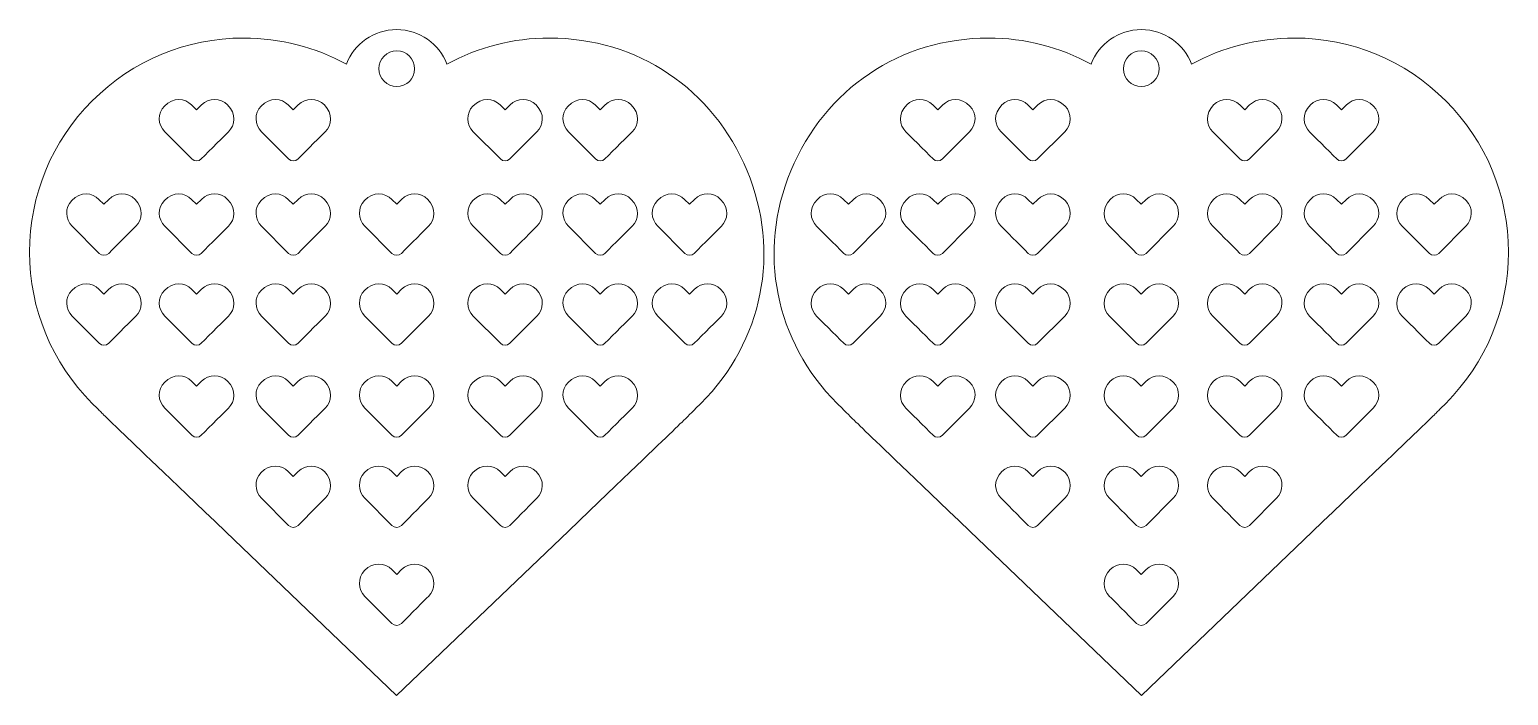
# Model space of a CAD drawing. Header units: inches. Extents: x 4.29 to 8.25, y -6.41 to -4.63.
import ezdxf

# ---------------------------------------------------------------- set-up
doc = ezdxf.new("R2010")
doc.units = ezdxf.units.IN
doc.header["$MEASUREMENT"] = 0
doc.layers.add('_U+0421_U+043B_U+043E_U+0439 1', color=7, linetype='Continuous')

msp = doc.modelspace()

# ---------------------------------------------------------------- linework, layer by layer
at = {"layer": '_U+0421_U+043B_U+043E_U+0439 1', "color": 242, "lineweight": 18, "true_color": 0xc1272d}
for points, knots in [([(6.2115, -5.0105), (6.121, -4.7918), (5.9186, -4.6558), (5.6834, -4.6558), (5.586, -4.6558), (5.4923, -4.6802), (5.4091, -4.7258), (5.3883, -4.6717), (5.336, -4.6332), (5.2747, -4.6332), (5.2133, -4.6332), (5.1609, -4.6718), (5.1402, -4.726), (5.0571, -4.6804), (4.9634, -4.656), (4.866, -4.6558), (4.8658, -4.6558), (4.8656, -4.6558), (4.8653, -4.6558), (4.7127, -4.6558), (4.5691, -4.7154), (4.4609, -4.8236), (4.3528, -4.9316), (4.2932, -5.0753), (4.2932, -5.2282), (4.2932, -5.381), (4.3528, -5.5247), (4.4609, -5.6327), (4.4609, -5.6327), (4.475, -5.6469), (4.475, -5.6469), (4.5012, -5.6734), (4.5012, -5.6734), (4.8179, -5.9766), (4.8179, -5.9766), (5.2744, -6.4138), (5.2744, -6.4138), (5.2744, -6.4138), (5.7336, -5.9741), (5.7336, -5.9741), (6.0477, -5.6733), (6.0477, -5.6733), (6.0739, -5.6468), (6.0739, -5.6468), (6.0879, -5.6328), (6.0879, -5.6328), (6.2543, -5.4665), (6.3016, -5.2281), (6.2115, -5.0105)], [0, 0, 0, 0, 1, 1, 1, 2, 2, 2, 3, 3, 3, 4, 4, 4, 5, 5, 5, 6, 6, 6, 7, 7, 7, 8, 8, 8, 9, 9, 9, 10, 10, 10, 11, 11, 11, 12, 12, 12, 13, 13, 13, 14, 14, 14, 15, 15, 15, 16, 16, 16, 16]), ([(6.4522, -5.6328), (6.4522, -5.6328), (6.4662, -5.6468), (6.4662, -5.6468), (6.4925, -5.6733), (6.4925, -5.6733), (6.8066, -5.9741), (6.8066, -5.9741), (7.2657, -6.4138), (7.2657, -6.4138), (7.2657, -6.4138), (7.7222, -5.9766), (7.7222, -5.9766), (8.0389, -5.6734), (8.0389, -5.6734), (8.0652, -5.6469), (8.0652, -5.6469), (8.0792, -5.6327), (8.0792, -5.6327), (8.1874, -5.5247), (8.2469, -5.381), (8.2469, -5.2282), (8.2469, -5.0753), (8.1874, -4.9316), (8.0792, -4.8236), (7.9711, -4.7154), (7.8275, -4.6558), (7.6748, -4.6558), (7.6746, -4.6558), (7.6744, -4.6558), (7.6742, -4.6558), (7.5768, -4.656), (7.4831, -4.6804), (7.4, -4.726), (7.3792, -4.6718), (7.3268, -4.6332), (7.2655, -4.6332), (7.2042, -4.6332), (7.1518, -4.6717), (7.131, -4.7258), (7.0479, -4.6802), (6.9542, -4.6558), (6.8567, -4.6558), (6.6215, -4.6558), (6.4192, -4.7918), (6.3286, -5.0105), (6.2385, -5.2281), (6.2859, -5.4665), (6.4522, -5.6328)], [0, 0, 0, 0, 1, 1, 1, 2, 2, 2, 3, 3, 3, 4, 4, 4, 5, 5, 5, 6, 6, 6, 7, 7, 7, 8, 8, 8, 9, 9, 9, 10, 10, 10, 11, 11, 11, 12, 12, 12, 13, 13, 13, 14, 14, 14, 15, 15, 15, 16, 16, 16, 16]), ([(5.275, -4.6902), (5.3013, -4.6902), (5.3226, -4.7116), (5.3225, -4.738), (5.3225, -4.7643), (5.3011, -4.7856), (5.2747, -4.7855), (5.2484, -4.7855), (5.2271, -4.764), (5.2272, -4.7377), (5.2272, -4.7114), (5.2486, -4.6901), (5.275, -4.6902)], [0, 0, 0, 0, 1, 1, 1, 2, 2, 2, 3, 3, 3, 4, 4, 4, 4]), ([(7.313, -4.7377), (7.3131, -4.764), (7.2918, -4.7855), (7.2654, -4.7855), (7.2391, -4.7856), (7.2177, -4.7643), (7.2176, -4.738), (7.2175, -4.7116), (7.2388, -4.6902), (7.2652, -4.6902), (7.2915, -4.6901), (7.3129, -4.7114), (7.313, -4.7377)], [0, 0, 0, 0, 1, 1, 1, 2, 2, 2, 3, 3, 3, 4, 4, 4, 4])]:
    msp.add_open_spline(points, degree=3, knots=knots, dxfattribs=at)
at = {"layer": '_U+0421_U+043B_U+043E_U+0439 1', "color": 7, "lineweight": 18, "true_color": 0xffffff}
for points in [[(4.8248, -4.9066), (4.8171, -4.9143), (4.7746, -4.9568), (4.7522, -4.9792), (4.7453, -4.9861), (4.734, -4.9861), (4.727, -4.9792), (4.727, -4.9792), (4.6544, -4.9066), (4.6544, -4.9066), (4.6355, -4.8877), (4.635, -4.857), (4.6536, -4.8378), (4.6774, -4.8131), (4.7085, -4.8169), (4.7263, -4.8347), (4.7263, -4.8347), (4.7396, -4.8481), (4.7396, -4.8481), (4.7396, -4.8481), (4.7529, -4.8347), (4.7529, -4.8347), (4.7722, -4.8155), (4.8034, -4.8155), (4.8226, -4.8347), (4.8463, -4.8586), (4.8426, -4.8889), (4.8248, -4.9066)], [(5.0814, -4.8347), (5.0621, -4.8155), (5.0309, -4.8155), (5.0117, -4.8347), (5.0117, -4.8347), (4.9983, -4.8481), (4.9983, -4.8481), (4.9983, -4.8481), (4.985, -4.8347), (4.985, -4.8347), (4.9672, -4.8169), (4.9362, -4.8131), (4.9123, -4.8378), (4.8937, -4.857), (4.8943, -4.8877), (4.9132, -4.9066), (4.9132, -4.9066), (4.9857, -4.9792), (4.9857, -4.9792), (4.9927, -4.9861), (5.004, -4.9861), (5.0109, -4.9792), (5.0333, -4.9568), (5.0758, -4.9143), (5.0835, -4.9066), (5.1013, -4.8889), (5.105, -4.8586), (5.0814, -4.8347)], [(5.6475, -4.8347), (5.6282, -4.8155), (5.597, -4.8155), (5.5778, -4.8347), (5.5778, -4.8347), (5.5645, -4.8481), (5.5645, -4.8481), (5.5645, -4.8481), (5.5511, -4.8347), (5.5511, -4.8347), (5.5333, -4.8169), (5.5023, -4.8131), (5.4784, -4.8378), (5.4599, -4.857), (5.4604, -4.8877), (5.4793, -4.9066), (5.4793, -4.9066), (5.5519, -4.9792), (5.5519, -4.9792), (5.5588, -4.9861), (5.5701, -4.9861), (5.5771, -4.9792), (5.5994, -4.9568), (5.6419, -4.9143), (5.6496, -4.9066), (5.6674, -4.8889), (5.6711, -4.8586), (5.6475, -4.8347)], [(5.9019, -4.8347), (5.8827, -4.8155), (5.8515, -4.8155), (5.8322, -4.8347), (5.8322, -4.8347), (5.8189, -4.8481), (5.8189, -4.8481), (5.8189, -4.8481), (5.8056, -4.8347), (5.8056, -4.8347), (5.7877, -4.8169), (5.7567, -4.8131), (5.7328, -4.8378), (5.7143, -4.857), (5.7148, -4.8877), (5.7337, -4.9066), (5.7337, -4.9066), (5.8063, -4.9792), (5.8063, -4.9792), (5.8132, -4.9861), (5.8245, -4.9861), (5.8315, -4.9792), (5.8539, -4.9568), (5.8964, -4.9143), (5.9041, -4.9066), (5.9218, -4.8889), (5.9255, -4.8586), (5.9019, -4.8347)], [(6.6361, -4.9066), (6.6438, -4.9143), (6.6863, -4.9568), (6.7087, -4.9792), (6.7156, -4.9861), (6.7269, -4.9861), (6.7339, -4.9792), (6.7339, -4.9792), (6.8064, -4.9066), (6.8064, -4.9066), (6.8253, -4.8877), (6.8259, -4.857), (6.8073, -4.8378), (6.7834, -4.8131), (6.7524, -4.8169), (6.7346, -4.8347), (6.7346, -4.8347), (6.7213, -4.8481), (6.7213, -4.8481), (6.7213, -4.8481), (6.7079, -4.8347), (6.7079, -4.8347), (6.6887, -4.8155), (6.6575, -4.8155), (6.6382, -4.8347), (6.6146, -4.8586), (6.6183, -4.8889), (6.6361, -4.9066)], [(6.8905, -4.9066), (6.8982, -4.9143), (6.9407, -4.9568), (6.9631, -4.9792), (6.9701, -4.9861), (6.9813, -4.9861), (6.9883, -4.9792), (6.9883, -4.9792), (7.0609, -4.9066), (7.0609, -4.9066), (7.0798, -4.8877), (7.0803, -4.857), (7.0617, -4.8378), (7.0379, -4.8131), (7.0068, -4.8169), (6.989, -4.8347), (6.989, -4.8347), (6.9757, -4.8481), (6.9757, -4.8481), (6.9757, -4.8481), (6.9624, -4.8347), (6.9624, -4.8347), (6.9431, -4.8155), (6.9119, -4.8155), (6.8927, -4.8347), (6.869, -4.8586), (6.8727, -4.8889), (6.8905, -4.9066)], [(7.4566, -4.9066), (7.4643, -4.9143), (7.5068, -4.9568), (7.5292, -4.9792), (7.5362, -4.9861), (7.5474, -4.9861), (7.5544, -4.9792), (7.5544, -4.9792), (7.627, -4.9066), (7.627, -4.9066), (7.6459, -4.8877), (7.6464, -4.857), (7.6279, -4.8378), (7.604, -4.8131), (7.573, -4.8169), (7.5551, -4.8347), (7.5551, -4.8347), (7.5418, -4.8481), (7.5418, -4.8481), (7.5418, -4.8481), (7.5285, -4.8347), (7.5285, -4.8347), (7.5092, -4.8155), (7.478, -4.8155), (7.4588, -4.8347), (7.4352, -4.8586), (7.4389, -4.8889), (7.4566, -4.9066)], [(7.7175, -4.8347), (7.7368, -4.8155), (7.7679, -4.8155), (7.7872, -4.8347), (7.7872, -4.8347), (7.8005, -4.8481), (7.8005, -4.8481), (7.8005, -4.8481), (7.8139, -4.8347), (7.8139, -4.8347), (7.8317, -4.8169), (7.8627, -4.8131), (7.8866, -4.8378), (7.9051, -4.857), (7.9046, -4.8877), (7.8857, -4.9066), (7.8857, -4.9066), (7.8131, -4.9792), (7.8131, -4.9792), (7.8062, -4.9861), (7.7949, -4.9861), (7.7879, -4.9792), (7.7655, -4.9568), (7.7231, -4.9143), (7.7154, -4.9066), (7.6976, -4.8889), (7.6939, -4.8586), (7.7175, -4.8347)], [(4.5751, -5.0872), (4.5559, -5.0679), (4.5247, -5.0679), (4.5054, -5.0872), (4.5054, -5.0872), (4.4921, -5.1005), (4.4921, -5.1005), (4.4921, -5.1005), (4.4788, -5.0872), (4.4788, -5.0872), (4.4609, -5.0693), (4.4299, -5.0655), (4.4061, -5.0902), (4.3875, -5.1094), (4.388, -5.1401), (4.4069, -5.159), (4.4069, -5.159), (4.4795, -5.2316), (4.4795, -5.2316), (4.4865, -5.2385), (4.4977, -5.2386), (4.5047, -5.2316), (4.5271, -5.2092), (4.5696, -5.1667), (4.5773, -5.159), (4.595, -5.1413), (4.5987, -5.111), (4.5751, -5.0872)], [(4.8226, -5.0872), (4.8034, -5.0679), (4.7722, -5.0679), (4.7529, -5.0872), (4.7529, -5.0872), (4.7396, -5.1005), (4.7396, -5.1005), (4.7396, -5.1005), (4.7263, -5.0872), (4.7263, -5.0872), (4.7085, -5.0693), (4.6774, -5.0655), (4.6536, -5.0902), (4.635, -5.1094), (4.6355, -5.1401), (4.6544, -5.159), (4.6544, -5.159), (4.727, -5.2316), (4.727, -5.2316), (4.734, -5.2385), (4.7453, -5.2386), (4.7522, -5.2316), (4.7746, -5.2092), (4.8171, -5.1667), (4.8248, -5.159), (4.8426, -5.1413), (4.8463, -5.111), (4.8226, -5.0872)], [(5.0814, -5.0872), (5.0621, -5.0679), (5.0309, -5.0679), (5.0117, -5.0872), (5.0117, -5.0872), (4.9983, -5.1005), (4.9983, -5.1005), (4.9983, -5.1005), (4.985, -5.0872), (4.985, -5.0872), (4.9672, -5.0693), (4.9362, -5.0655), (4.9123, -5.0902), (4.8937, -5.1094), (4.8943, -5.1401), (4.9132, -5.159), (4.9132, -5.159), (4.9857, -5.2316), (4.9857, -5.2316), (4.9927, -5.2385), (5.004, -5.2386), (5.0109, -5.2316), (5.0333, -5.2092), (5.0758, -5.1667), (5.0835, -5.159), (5.1013, -5.1413), (5.105, -5.111), (5.0814, -5.0872)], [(5.3577, -5.0872), (5.3385, -5.0679), (5.3073, -5.0679), (5.288, -5.0872), (5.288, -5.0872), (5.2747, -5.1005), (5.2747, -5.1005), (5.2747, -5.1005), (5.2614, -5.0872), (5.2614, -5.0872), (5.2436, -5.0693), (5.2125, -5.0655), (5.1887, -5.0902), (5.1701, -5.1094), (5.1706, -5.1401), (5.1895, -5.159), (5.1895, -5.159), (5.2621, -5.2316), (5.2621, -5.2316), (5.2691, -5.2385), (5.2803, -5.2386), (5.2873, -5.2316), (5.3097, -5.2092), (5.3522, -5.1667), (5.3599, -5.159), (5.3777, -5.1413), (5.3814, -5.111), (5.3577, -5.0872)], [(5.6475, -5.0872), (5.6282, -5.0679), (5.597, -5.0679), (5.5778, -5.0872), (5.5778, -5.0872), (5.5645, -5.1005), (5.5645, -5.1005), (5.5645, -5.1005), (5.5511, -5.0872), (5.5511, -5.0872), (5.5333, -5.0693), (5.5023, -5.0655), (5.4784, -5.0902), (5.4599, -5.1094), (5.4604, -5.1401), (5.4793, -5.159), (5.4793, -5.159), (5.5519, -5.2316), (5.5519, -5.2316), (5.5588, -5.2385), (5.5701, -5.2386), (5.5771, -5.2316), (5.5994, -5.2092), (5.6419, -5.1667), (5.6496, -5.159), (5.6674, -5.1413), (5.6711, -5.111), (5.6475, -5.0872)], [(5.9019, -5.0872), (5.8827, -5.0679), (5.8515, -5.0679), (5.8322, -5.0872), (5.8322, -5.0872), (5.8189, -5.1005), (5.8189, -5.1005), (5.8189, -5.1005), (5.8056, -5.0872), (5.8056, -5.0872), (5.7877, -5.0693), (5.7567, -5.0655), (5.7328, -5.0902), (5.7143, -5.1094), (5.7148, -5.1401), (5.7337, -5.159), (5.7337, -5.159), (5.8063, -5.2316), (5.8063, -5.2316), (5.8132, -5.2385), (5.8245, -5.2386), (5.8315, -5.2316), (5.8539, -5.2092), (5.8964, -5.1667), (5.9041, -5.159), (5.9218, -5.1413), (5.9255, -5.111), (5.9019, -5.0872)], [(6.1407, -5.0872), (6.1214, -5.0679), (6.0902, -5.0679), (6.071, -5.0872), (6.071, -5.0872), (6.0576, -5.1005), (6.0576, -5.1005), (6.0576, -5.1005), (6.0443, -5.0872), (6.0443, -5.0872), (6.0265, -5.0693), (5.9955, -5.0655), (5.9716, -5.0902), (5.953, -5.1094), (5.9536, -5.1401), (5.9725, -5.159), (5.9725, -5.159), (6.0451, -5.2316), (6.0451, -5.2316), (6.052, -5.2385), (6.0633, -5.2386), (6.0702, -5.2316), (6.0926, -5.2092), (6.1351, -5.1667), (6.1428, -5.159), (6.1606, -5.1413), (6.1643, -5.111), (6.1407, -5.0872)], [(6.3973, -5.159), (6.405, -5.1667), (6.4475, -5.2092), (6.4699, -5.2316), (6.4769, -5.2386), (6.4881, -5.2385), (6.4951, -5.2316), (6.4951, -5.2316), (6.5677, -5.159), (6.5677, -5.159), (6.5866, -5.1401), (6.5871, -5.1094), (6.5686, -5.0902), (6.5447, -5.0655), (6.5137, -5.0693), (6.4958, -5.0872), (6.4958, -5.0872), (6.4825, -5.1005), (6.4825, -5.1005), (6.4825, -5.1005), (6.4692, -5.0872), (6.4692, -5.0872), (6.4499, -5.0679), (6.4187, -5.0679), (6.3995, -5.0872), (6.3759, -5.111), (6.3796, -5.1413), (6.3973, -5.159)], [(6.6361, -5.159), (6.6438, -5.1667), (6.6863, -5.2092), (6.7087, -5.2316), (6.7156, -5.2386), (6.7269, -5.2385), (6.7339, -5.2316), (6.7339, -5.2316), (6.8064, -5.159), (6.8064, -5.159), (6.8253, -5.1401), (6.8259, -5.1094), (6.8073, -5.0902), (6.7834, -5.0655), (6.7524, -5.0693), (6.7346, -5.0872), (6.7346, -5.0872), (6.7213, -5.1005), (6.7213, -5.1005), (6.7213, -5.1005), (6.7079, -5.0872), (6.7079, -5.0872), (6.6887, -5.0679), (6.6575, -5.0679), (6.6382, -5.0872), (6.6146, -5.111), (6.6183, -5.1413), (6.6361, -5.159)], [(6.8905, -5.159), (6.8982, -5.1667), (6.9407, -5.2092), (6.9631, -5.2316), (6.9701, -5.2386), (6.9813, -5.2385), (6.9883, -5.2316), (6.9883, -5.2316), (7.0609, -5.159), (7.0609, -5.159), (7.0798, -5.1401), (7.0803, -5.1094), (7.0617, -5.0902), (7.0379, -5.0655), (7.0068, -5.0693), (6.989, -5.0872), (6.989, -5.0872), (6.9757, -5.1005), (6.9757, -5.1005), (6.9757, -5.1005), (6.9624, -5.0872), (6.9624, -5.0872), (6.9431, -5.0679), (6.9119, -5.0679), (6.8927, -5.0872), (6.869, -5.111), (6.8727, -5.1413), (6.8905, -5.159)], [(7.1803, -5.159), (7.188, -5.1667), (7.2305, -5.2092), (7.2528, -5.2316), (7.2598, -5.2386), (7.2711, -5.2385), (7.278, -5.2316), (7.278, -5.2316), (7.3506, -5.159), (7.3506, -5.159), (7.3695, -5.1401), (7.37, -5.1094), (7.3515, -5.0902), (7.3276, -5.0655), (7.2966, -5.0693), (7.2788, -5.0872), (7.2788, -5.0872), (7.2654, -5.1005), (7.2654, -5.1005), (7.2654, -5.1005), (7.2521, -5.0872), (7.2521, -5.0872), (7.2329, -5.0679), (7.2017, -5.0679), (7.1824, -5.0872), (7.1588, -5.111), (7.1625, -5.1413), (7.1803, -5.159)], [(7.4566, -5.159), (7.4643, -5.1667), (7.5068, -5.2092), (7.5292, -5.2316), (7.5362, -5.2386), (7.5474, -5.2385), (7.5544, -5.2316), (7.5544, -5.2316), (7.627, -5.159), (7.627, -5.159), (7.6459, -5.1401), (7.6464, -5.1094), (7.6279, -5.0902), (7.604, -5.0655), (7.573, -5.0693), (7.5551, -5.0872), (7.5551, -5.0872), (7.5418, -5.1005), (7.5418, -5.1005), (7.5418, -5.1005), (7.5285, -5.0872), (7.5285, -5.0872), (7.5092, -5.0679), (7.478, -5.0679), (7.4588, -5.0872), (7.4352, -5.111), (7.4389, -5.1413), (7.4566, -5.159)], [(7.7154, -5.159), (7.7231, -5.1667), (7.7655, -5.2092), (7.7879, -5.2316), (7.7949, -5.2386), (7.8062, -5.2385), (7.8131, -5.2316), (7.8131, -5.2316), (7.8857, -5.159), (7.8857, -5.159), (7.9046, -5.1401), (7.9051, -5.1094), (7.8866, -5.0902), (7.8627, -5.0655), (7.8317, -5.0693), (7.8139, -5.0872), (7.8139, -5.0872), (7.8005, -5.1005), (7.8005, -5.1005), (7.8005, -5.1005), (7.7872, -5.0872), (7.7872, -5.0872), (7.7679, -5.0679), (7.7368, -5.0679), (7.7175, -5.0872), (7.6939, -5.111), (7.6976, -5.1413), (7.7154, -5.159)], [(7.9629, -5.159), (7.9706, -5.1667), (8.0131, -5.2092), (8.0355, -5.2316), (8.0424, -5.2386), (8.0537, -5.2385), (8.0606, -5.2316), (8.0606, -5.2316), (8.1332, -5.159), (8.1332, -5.159), (8.1521, -5.1401), (8.1527, -5.1094), (8.1341, -5.0902), (8.1102, -5.0655), (8.0792, -5.0693), (8.0614, -5.0872), (8.0614, -5.0872), (8.0481, -5.1005), (8.0481, -5.1005), (8.0481, -5.1005), (8.0347, -5.0872), (8.0347, -5.0872), (8.0155, -5.0679), (7.9843, -5.0679), (7.965, -5.0872), (7.9414, -5.111), (7.9451, -5.1413), (7.9629, -5.159)], [(4.5751, -5.3275), (4.5559, -5.3083), (4.5247, -5.3083), (4.5054, -5.3275), (4.5054, -5.3275), (4.4921, -5.3408), (4.4921, -5.3408), (4.4921, -5.3408), (4.4788, -5.3275), (4.4788, -5.3275), (4.4609, -5.3097), (4.4299, -5.3058), (4.4061, -5.3306), (4.3875, -5.3498), (4.388, -5.3805), (4.4069, -5.3994), (4.4069, -5.3994), (4.4795, -5.4719), (4.4795, -5.4719), (4.4865, -5.4789), (4.4977, -5.4789), (4.5047, -5.4719), (4.5271, -5.4496), (4.5696, -5.4071), (4.5773, -5.3994), (4.595, -5.3816), (4.5987, -5.3514), (4.5751, -5.3275)], [(4.8226, -5.3275), (4.8034, -5.3083), (4.7722, -5.3083), (4.7529, -5.3275), (4.7529, -5.3275), (4.7396, -5.3408), (4.7396, -5.3408), (4.7396, -5.3408), (4.7263, -5.3275), (4.7263, -5.3275), (4.7085, -5.3097), (4.6774, -5.3058), (4.6536, -5.3306), (4.635, -5.3498), (4.6355, -5.3805), (4.6544, -5.3994), (4.6544, -5.3994), (4.727, -5.4719), (4.727, -5.4719), (4.734, -5.4789), (4.7453, -5.4789), (4.7522, -5.4719), (4.7746, -5.4496), (4.8171, -5.4071), (4.8248, -5.3994), (4.8426, -5.3816), (4.8463, -5.3514), (4.8226, -5.3275)], [(5.0814, -5.3275), (5.0621, -5.3083), (5.0309, -5.3083), (5.0117, -5.3275), (5.0117, -5.3275), (4.9983, -5.3408), (4.9983, -5.3408), (4.9983, -5.3408), (4.985, -5.3275), (4.985, -5.3275), (4.9672, -5.3097), (4.9362, -5.3058), (4.9123, -5.3306), (4.8937, -5.3498), (4.8943, -5.3805), (4.9132, -5.3994), (4.9132, -5.3994), (4.9857, -5.4719), (4.9857, -5.4719), (4.9927, -5.4789), (5.004, -5.4789), (5.0109, -5.4719), (5.0333, -5.4496), (5.0758, -5.4071), (5.0835, -5.3994), (5.1013, -5.3816), (5.105, -5.3514), (5.0814, -5.3275)], [(5.3577, -5.3275), (5.3385, -5.3083), (5.3073, -5.3083), (5.288, -5.3275), (5.288, -5.3275), (5.2747, -5.3408), (5.2747, -5.3408), (5.2747, -5.3408), (5.2614, -5.3275), (5.2614, -5.3275), (5.2436, -5.3097), (5.2125, -5.3058), (5.1887, -5.3306), (5.1701, -5.3498), (5.1706, -5.3805), (5.1895, -5.3994), (5.1895, -5.3994), (5.2621, -5.4719), (5.2621, -5.4719), (5.2691, -5.4789), (5.2803, -5.4789), (5.2873, -5.4719), (5.3097, -5.4496), (5.3522, -5.4071), (5.3599, -5.3994), (5.3777, -5.3816), (5.3814, -5.3514), (5.3577, -5.3275)], [(5.6475, -5.3275), (5.6282, -5.3083), (5.597, -5.3083), (5.5778, -5.3275), (5.5778, -5.3275), (5.5645, -5.3408), (5.5645, -5.3408), (5.5645, -5.3408), (5.5511, -5.3275), (5.5511, -5.3275), (5.5333, -5.3097), (5.5023, -5.3058), (5.4784, -5.3306), (5.4599, -5.3498), (5.4604, -5.3805), (5.4793, -5.3994), (5.4793, -5.3994), (5.5519, -5.4719), (5.5519, -5.4719), (5.5588, -5.4789), (5.5701, -5.4789), (5.5771, -5.4719), (5.5994, -5.4496), (5.6419, -5.4071), (5.6496, -5.3994), (5.6674, -5.3816), (5.6711, -5.3514), (5.6475, -5.3275)], [(5.9019, -5.3275), (5.8827, -5.3083), (5.8515, -5.3083), (5.8322, -5.3275), (5.8322, -5.3275), (5.8189, -5.3408), (5.8189, -5.3408), (5.8189, -5.3408), (5.8056, -5.3275), (5.8056, -5.3275), (5.7877, -5.3097), (5.7567, -5.3058), (5.7328, -5.3306), (5.7143, -5.3498), (5.7148, -5.3805), (5.7337, -5.3994), (5.7337, -5.3994), (5.8063, -5.4719), (5.8063, -5.4719), (5.8132, -5.4789), (5.8245, -5.4789), (5.8315, -5.4719), (5.8539, -5.4496), (5.8964, -5.4071), (5.9041, -5.3994), (5.9218, -5.3816), (5.9255, -5.3514), (5.9019, -5.3275)], [(6.1407, -5.3275), (6.1214, -5.3083), (6.0902, -5.3083), (6.071, -5.3275), (6.071, -5.3275), (6.0576, -5.3408), (6.0576, -5.3408), (6.0576, -5.3408), (6.0443, -5.3275), (6.0443, -5.3275), (6.0265, -5.3097), (5.9955, -5.3058), (5.9716, -5.3306), (5.953, -5.3498), (5.9536, -5.3805), (5.9725, -5.3994), (5.9725, -5.3994), (6.0451, -5.4719), (6.0451, -5.4719), (6.052, -5.4789), (6.0633, -5.4789), (6.0702, -5.4719), (6.0926, -5.4496), (6.1351, -5.4071), (6.1428, -5.3994), (6.1606, -5.3816), (6.1643, -5.3514), (6.1407, -5.3275)], [(6.3973, -5.3994), (6.405, -5.4071), (6.4475, -5.4496), (6.4699, -5.4719), (6.4769, -5.4789), (6.4881, -5.4789), (6.4951, -5.4719), (6.4951, -5.4719), (6.5677, -5.3994), (6.5677, -5.3994), (6.5866, -5.3805), (6.5871, -5.3498), (6.5686, -5.3306), (6.5447, -5.3058), (6.5137, -5.3097), (6.4958, -5.3275), (6.4958, -5.3275), (6.4825, -5.3408), (6.4825, -5.3408), (6.4825, -5.3408), (6.4692, -5.3275), (6.4692, -5.3275), (6.4499, -5.3083), (6.4187, -5.3083), (6.3995, -5.3275), (6.3759, -5.3514), (6.3796, -5.3816), (6.3973, -5.3994)], [(6.6361, -5.3994), (6.6438, -5.4071), (6.6863, -5.4496), (6.7087, -5.4719), (6.7156, -5.4789), (6.7269, -5.4789), (6.7339, -5.4719), (6.7339, -5.4719), (6.8064, -5.3994), (6.8064, -5.3994), (6.8253, -5.3805), (6.8259, -5.3498), (6.8073, -5.3306), (6.7834, -5.3058), (6.7524, -5.3097), (6.7346, -5.3275), (6.7346, -5.3275), (6.7213, -5.3408), (6.7213, -5.3408), (6.7213, -5.3408), (6.7079, -5.3275), (6.7079, -5.3275), (6.6887, -5.3083), (6.6575, -5.3083), (6.6382, -5.3275), (6.6146, -5.3514), (6.6183, -5.3816), (6.6361, -5.3994)], [(6.8905, -5.3994), (6.8982, -5.4071), (6.9407, -5.4496), (6.9631, -5.4719), (6.9701, -5.4789), (6.9813, -5.4789), (6.9883, -5.4719), (6.9883, -5.4719), (7.0609, -5.3994), (7.0609, -5.3994), (7.0798, -5.3805), (7.0803, -5.3498), (7.0617, -5.3306), (7.0379, -5.3058), (7.0068, -5.3097), (6.989, -5.3275), (6.989, -5.3275), (6.9757, -5.3408), (6.9757, -5.3408), (6.9757, -5.3408), (6.9624, -5.3275), (6.9624, -5.3275), (6.9431, -5.3083), (6.9119, -5.3083), (6.8927, -5.3275), (6.869, -5.3514), (6.8727, -5.3816), (6.8905, -5.3994)], [(7.1803, -5.3994), (7.188, -5.4071), (7.2305, -5.4496), (7.2528, -5.4719), (7.2598, -5.4789), (7.2711, -5.4789), (7.278, -5.4719), (7.278, -5.4719), (7.3506, -5.3994), (7.3506, -5.3994), (7.3695, -5.3805), (7.37, -5.3498), (7.3515, -5.3306), (7.3276, -5.3058), (7.2966, -5.3097), (7.2788, -5.3275), (7.2788, -5.3275), (7.2654, -5.3408), (7.2654, -5.3408), (7.2654, -5.3408), (7.2521, -5.3275), (7.2521, -5.3275), (7.2329, -5.3083), (7.2017, -5.3083), (7.1824, -5.3275), (7.1588, -5.3514), (7.1625, -5.3816), (7.1803, -5.3994)], [(7.4566, -5.3994), (7.4643, -5.4071), (7.5068, -5.4496), (7.5292, -5.4719), (7.5362, -5.4789), (7.5474, -5.4789), (7.5544, -5.4719), (7.5544, -5.4719), (7.627, -5.3994), (7.627, -5.3994), (7.6459, -5.3805), (7.6464, -5.3498), (7.6279, -5.3306), (7.604, -5.3058), (7.573, -5.3097), (7.5551, -5.3275), (7.5551, -5.3275), (7.5418, -5.3408), (7.5418, -5.3408), (7.5418, -5.3408), (7.5285, -5.3275), (7.5285, -5.3275), (7.5092, -5.3083), (7.478, -5.3083), (7.4588, -5.3275), (7.4352, -5.3514), (7.4389, -5.3816), (7.4566, -5.3994)], [(7.7154, -5.3994), (7.7231, -5.4071), (7.7655, -5.4496), (7.7879, -5.4719), (7.7949, -5.4789), (7.8062, -5.4789), (7.8131, -5.4719), (7.8131, -5.4719), (7.8857, -5.3994), (7.8857, -5.3994), (7.9046, -5.3805), (7.9051, -5.3498), (7.8866, -5.3306), (7.8627, -5.3058), (7.8317, -5.3097), (7.8139, -5.3275), (7.8139, -5.3275), (7.8005, -5.3408), (7.8005, -5.3408), (7.8005, -5.3408), (7.7872, -5.3275), (7.7872, -5.3275), (7.7679, -5.3083), (7.7368, -5.3083), (7.7175, -5.3275), (7.6939, -5.3514), (7.6976, -5.3816), (7.7154, -5.3994)], [(7.9629, -5.3994), (7.9706, -5.4071), (8.0131, -5.4496), (8.0355, -5.4719), (8.0424, -5.4789), (8.0537, -5.4789), (8.0606, -5.4719), (8.0606, -5.4719), (8.1332, -5.3994), (8.1332, -5.3994), (8.1521, -5.3805), (8.1527, -5.3498), (8.1341, -5.3306), (8.1102, -5.3058), (8.0792, -5.3097), (8.0614, -5.3275), (8.0614, -5.3275), (8.0481, -5.3408), (8.0481, -5.3408), (8.0481, -5.3408), (8.0347, -5.3275), (8.0347, -5.3275), (8.0155, -5.3083), (7.9843, -5.3083), (7.965, -5.3275), (7.9414, -5.3514), (7.9451, -5.3816), (7.9629, -5.3994)], [(4.8226, -5.5735), (4.8034, -5.5543), (4.7722, -5.5543), (4.7529, -5.5735), (4.7529, -5.5735), (4.7396, -5.5868), (4.7396, -5.5868), (4.7396, -5.5868), (4.7263, -5.5735), (4.7263, -5.5735), (4.7085, -5.5557), (4.6774, -5.5518), (4.6536, -5.5766), (4.635, -5.5958), (4.6355, -5.6265), (4.6544, -5.6454), (4.6544, -5.6454), (4.727, -5.718), (4.727, -5.718), (4.734, -5.7249), (4.7453, -5.7249), (4.7522, -5.718), (4.7746, -5.6956), (4.8171, -5.6531), (4.8248, -5.6454), (4.8426, -5.6276), (4.8463, -5.5974), (4.8226, -5.5735)], [(5.0814, -5.5735), (5.0621, -5.5543), (5.0309, -5.5543), (5.0117, -5.5735), (5.0117, -5.5735), (4.9983, -5.5868), (4.9983, -5.5868), (4.9983, -5.5868), (4.985, -5.5735), (4.985, -5.5735), (4.9672, -5.5557), (4.9362, -5.5518), (4.9123, -5.5766), (4.8937, -5.5958), (4.8943, -5.6265), (4.9132, -5.6454), (4.9132, -5.6454), (4.9857, -5.718), (4.9857, -5.718), (4.9927, -5.7249), (5.004, -5.7249), (5.0109, -5.718), (5.0333, -5.6956), (5.0758, -5.6531), (5.0835, -5.6454), (5.1013, -5.6276), (5.105, -5.5974), (5.0814, -5.5735)], [(5.3577, -5.5735), (5.3385, -5.5543), (5.3073, -5.5543), (5.288, -5.5735), (5.288, -5.5735), (5.2747, -5.5868), (5.2747, -5.5868), (5.2747, -5.5868), (5.2614, -5.5735), (5.2614, -5.5735), (5.2436, -5.5557), (5.2125, -5.5518), (5.1887, -5.5766), (5.1701, -5.5958), (5.1706, -5.6265), (5.1895, -5.6454), (5.1895, -5.6454), (5.2621, -5.718), (5.2621, -5.718), (5.2691, -5.7249), (5.2803, -5.7249), (5.2873, -5.718), (5.3097, -5.6956), (5.3522, -5.6531), (5.3599, -5.6454), (5.3777, -5.6276), (5.3814, -5.5974), (5.3577, -5.5735)], [(5.6475, -5.5735), (5.6282, -5.5543), (5.597, -5.5543), (5.5778, -5.5735), (5.5778, -5.5735), (5.5645, -5.5868), (5.5645, -5.5868), (5.5645, -5.5868), (5.5511, -5.5735), (5.5511, -5.5735), (5.5333, -5.5557), (5.5023, -5.5518), (5.4784, -5.5766), (5.4599, -5.5958), (5.4604, -5.6265), (5.4793, -5.6454), (5.4793, -5.6454), (5.5519, -5.718), (5.5519, -5.718), (5.5588, -5.7249), (5.5701, -5.7249), (5.5771, -5.718), (5.5994, -5.6956), (5.6419, -5.6531), (5.6496, -5.6454), (5.6674, -5.6276), (5.6711, -5.5974), (5.6475, -5.5735)], [(5.9019, -5.5735), (5.8827, -5.5543), (5.8515, -5.5543), (5.8322, -5.5735), (5.8322, -5.5735), (5.8189, -5.5868), (5.8189, -5.5868), (5.8189, -5.5868), (5.8056, -5.5735), (5.8056, -5.5735), (5.7877, -5.5557), (5.7567, -5.5518), (5.7328, -5.5766), (5.7143, -5.5958), (5.7148, -5.6265), (5.7337, -5.6454), (5.7337, -5.6454), (5.8063, -5.718), (5.8063, -5.718), (5.8132, -5.7249), (5.8245, -5.7249), (5.8315, -5.718), (5.8539, -5.6956), (5.8964, -5.6531), (5.9041, -5.6454), (5.9218, -5.6276), (5.9255, -5.5974), (5.9019, -5.5735)], [(6.6361, -5.6454), (6.6438, -5.6531), (6.6863, -5.6956), (6.7087, -5.718), (6.7156, -5.7249), (6.7269, -5.7249), (6.7339, -5.718), (6.7339, -5.718), (6.8064, -5.6454), (6.8064, -5.6454), (6.8253, -5.6265), (6.8259, -5.5958), (6.8073, -5.5766), (6.7834, -5.5518), (6.7524, -5.5557), (6.7346, -5.5735), (6.7346, -5.5735), (6.7213, -5.5868), (6.7213, -5.5868), (6.7213, -5.5868), (6.7079, -5.5735), (6.7079, -5.5735), (6.6887, -5.5543), (6.6575, -5.5543), (6.6382, -5.5735), (6.6146, -5.5974), (6.6183, -5.6276), (6.6361, -5.6454)], [(6.8905, -5.6454), (6.8982, -5.6531), (6.9407, -5.6956), (6.9631, -5.718), (6.9701, -5.7249), (6.9813, -5.7249), (6.9883, -5.718), (6.9883, -5.718), (7.0609, -5.6454), (7.0609, -5.6454), (7.0798, -5.6265), (7.0803, -5.5958), (7.0617, -5.5766), (7.0379, -5.5518), (7.0068, -5.5557), (6.989, -5.5735), (6.989, -5.5735), (6.9757, -5.5868), (6.9757, -5.5868), (6.9757, -5.5868), (6.9624, -5.5735), (6.9624, -5.5735), (6.9431, -5.5543), (6.9119, -5.5543), (6.8927, -5.5735), (6.869, -5.5974), (6.8727, -5.6276), (6.8905, -5.6454)], [(7.1803, -5.6454), (7.188, -5.6531), (7.2305, -5.6956), (7.2528, -5.718), (7.2598, -5.7249), (7.2711, -5.7249), (7.278, -5.718), (7.278, -5.718), (7.3506, -5.6454), (7.3506, -5.6454), (7.3695, -5.6265), (7.37, -5.5958), (7.3515, -5.5766), (7.3276, -5.5518), (7.2966, -5.5557), (7.2788, -5.5735), (7.2788, -5.5735), (7.2654, -5.5868), (7.2654, -5.5868), (7.2654, -5.5868), (7.2521, -5.5735), (7.2521, -5.5735), (7.2329, -5.5543), (7.2017, -5.5543), (7.1824, -5.5735), (7.1588, -5.5974), (7.1625, -5.6276), (7.1803, -5.6454)], [(7.4566, -5.6454), (7.4643, -5.6531), (7.5068, -5.6956), (7.5292, -5.718), (7.5362, -5.7249), (7.5474, -5.7249), (7.5544, -5.718), (7.5544, -5.718), (7.627, -5.6454), (7.627, -5.6454), (7.6459, -5.6265), (7.6464, -5.5958), (7.6279, -5.5766), (7.604, -5.5518), (7.573, -5.5557), (7.5551, -5.5735), (7.5551, -5.5735), (7.5418, -5.5868), (7.5418, -5.5868), (7.5418, -5.5868), (7.5285, -5.5735), (7.5285, -5.5735), (7.5092, -5.5543), (7.478, -5.5543), (7.4588, -5.5735), (7.4352, -5.5974), (7.4389, -5.6276), (7.4566, -5.6454)], [(7.7154, -5.6454), (7.7231, -5.6531), (7.7655, -5.6956), (7.7879, -5.718), (7.7949, -5.7249), (7.8062, -5.7249), (7.8131, -5.718), (7.8131, -5.718), (7.8857, -5.6454), (7.8857, -5.6454), (7.9046, -5.6265), (7.9051, -5.5958), (7.8866, -5.5766), (7.8627, -5.5518), (7.8317, -5.5557), (7.8139, -5.5735), (7.8139, -5.5735), (7.8005, -5.5868), (7.8005, -5.5868), (7.8005, -5.5868), (7.7872, -5.5735), (7.7872, -5.5735), (7.7679, -5.5543), (7.7368, -5.5543), (7.7175, -5.5735), (7.6939, -5.5974), (7.6976, -5.6276), (7.7154, -5.6454)], [(5.0814, -5.8148), (5.0621, -5.7956), (5.0309, -5.7956), (5.0117, -5.8148), (5.0117, -5.8148), (4.9983, -5.8281), (4.9983, -5.8281), (4.9983, -5.8281), (4.985, -5.8148), (4.985, -5.8148), (4.9672, -5.797), (4.9362, -5.7931), (4.9123, -5.8179), (4.8937, -5.8371), (4.8943, -5.8678), (4.9132, -5.8867), (4.9132, -5.8867), (4.9857, -5.9593), (4.9857, -5.9593), (4.9927, -5.9662), (5.004, -5.9662), (5.0109, -5.9593), (5.0333, -5.9369), (5.0758, -5.8944), (5.0835, -5.8867), (5.1013, -5.8689), (5.105, -5.8387), (5.0814, -5.8148)], [(5.3577, -5.8148), (5.3385, -5.7956), (5.3073, -5.7956), (5.288, -5.8148), (5.288, -5.8148), (5.2747, -5.8281), (5.2747, -5.8281), (5.2747, -5.8281), (5.2614, -5.8148), (5.2614, -5.8148), (5.2436, -5.797), (5.2125, -5.7931), (5.1887, -5.8179), (5.1701, -5.8371), (5.1706, -5.8678), (5.1895, -5.8867), (5.1895, -5.8867), (5.2621, -5.9593), (5.2621, -5.9593), (5.2691, -5.9662), (5.2803, -5.9662), (5.2873, -5.9593), (5.3097, -5.9369), (5.3522, -5.8944), (5.3599, -5.8867), (5.3777, -5.8689), (5.3814, -5.8387), (5.3577, -5.8148)], [(5.6475, -5.8148), (5.6282, -5.7956), (5.597, -5.7956), (5.5778, -5.8148), (5.5778, -5.8148), (5.5645, -5.8281), (5.5645, -5.8281), (5.5645, -5.8281), (5.5511, -5.8148), (5.5511, -5.8148), (5.5333, -5.797), (5.5023, -5.7931), (5.4784, -5.8179), (5.4599, -5.8371), (5.4604, -5.8678), (5.4793, -5.8867), (5.4793, -5.8867), (5.5519, -5.9593), (5.5519, -5.9593), (5.5588, -5.9662), (5.5701, -5.9662), (5.5771, -5.9593), (5.5994, -5.9369), (5.6419, -5.8944), (5.6496, -5.8867), (5.6674, -5.8689), (5.6711, -5.8387), (5.6475, -5.8148)], [(6.8905, -5.8867), (6.8982, -5.8944), (6.9407, -5.9369), (6.9631, -5.9593), (6.9701, -5.9662), (6.9813, -5.9662), (6.9883, -5.9593), (6.9883, -5.9593), (7.0609, -5.8867), (7.0609, -5.8867), (7.0798, -5.8678), (7.0803, -5.8371), (7.0617, -5.8179), (7.0379, -5.7931), (7.0068, -5.797), (6.989, -5.8148), (6.989, -5.8148), (6.9757, -5.8281), (6.9757, -5.8281), (6.9757, -5.8281), (6.9624, -5.8148), (6.9624, -5.8148), (6.9431, -5.7956), (6.9119, -5.7956), (6.8927, -5.8148), (6.869, -5.8387), (6.8727, -5.8689), (6.8905, -5.8867)], [(7.1803, -5.8867), (7.188, -5.8944), (7.2305, -5.9369), (7.2528, -5.9593), (7.2598, -5.9662), (7.2711, -5.9662), (7.278, -5.9593), (7.278, -5.9593), (7.3506, -5.8867), (7.3506, -5.8867), (7.3695, -5.8678), (7.37, -5.8371), (7.3515, -5.8179), (7.3276, -5.7931), (7.2966, -5.797), (7.2788, -5.8148), (7.2788, -5.8148), (7.2654, -5.8281), (7.2654, -5.8281), (7.2654, -5.8281), (7.2521, -5.8148), (7.2521, -5.8148), (7.2329, -5.7956), (7.2017, -5.7956), (7.1824, -5.8148), (7.1588, -5.8387), (7.1625, -5.8689), (7.1803, -5.8867)], [(7.4566, -5.8867), (7.4643, -5.8944), (7.5068, -5.9369), (7.5292, -5.9593), (7.5362, -5.9662), (7.5474, -5.9662), (7.5544, -5.9593), (7.5544, -5.9593), (7.627, -5.8867), (7.627, -5.8867), (7.6459, -5.8678), (7.6464, -5.8371), (7.6279, -5.8179), (7.604, -5.7931), (7.573, -5.797), (7.5551, -5.8148), (7.5551, -5.8148), (7.5418, -5.8281), (7.5418, -5.8281), (7.5418, -5.8281), (7.5285, -5.8148), (7.5285, -5.8148), (7.5092, -5.7956), (7.478, -5.7956), (7.4588, -5.8148), (7.4352, -5.8387), (7.4389, -5.8689), (7.4566, -5.8867)], [(5.3577, -6.077), (5.3385, -6.0578), (5.3073, -6.0578), (5.288, -6.077), (5.288, -6.077), (5.2747, -6.0903), (5.2747, -6.0903), (5.2747, -6.0903), (5.2614, -6.077), (5.2614, -6.077), (5.2436, -6.0592), (5.2125, -6.0553), (5.1887, -6.08), (5.1701, -6.0993), (5.1706, -6.13), (5.1895, -6.1488), (5.1895, -6.1488), (5.2621, -6.2214), (5.2621, -6.2214), (5.2691, -6.2284), (5.2803, -6.2284), (5.2873, -6.2214), (5.3097, -6.199), (5.3522, -6.1565), (5.3599, -6.1488), (5.3777, -6.1311), (5.3814, -6.1009), (5.3577, -6.077)], [(7.1803, -6.1488), (7.188, -6.1565), (7.2305, -6.199), (7.2528, -6.2214), (7.2598, -6.2284), (7.2711, -6.2284), (7.278, -6.2214), (7.278, -6.2214), (7.3506, -6.1488), (7.3506, -6.1488), (7.3695, -6.13), (7.37, -6.0993), (7.3515, -6.08), (7.3276, -6.0553), (7.2966, -6.0592), (7.2788, -6.077), (7.2788, -6.077), (7.2654, -6.0903), (7.2654, -6.0903), (7.2654, -6.0903), (7.2521, -6.077), (7.2521, -6.077), (7.2329, -6.0578), (7.2017, -6.0578), (7.1824, -6.077), (7.1588, -6.1009), (7.1625, -6.1311), (7.1803, -6.1488)]]:
    msp.add_open_spline(points, degree=3, knots=[0, 0, 0, 0, 1, 1, 1, 2, 2, 2, 3, 3, 3, 4, 4, 4, 5, 5, 5, 6, 6, 6, 7, 7, 7, 8, 8, 8, 9, 9, 9, 9], dxfattribs=at)

doc.saveas('drawing.dxf')
